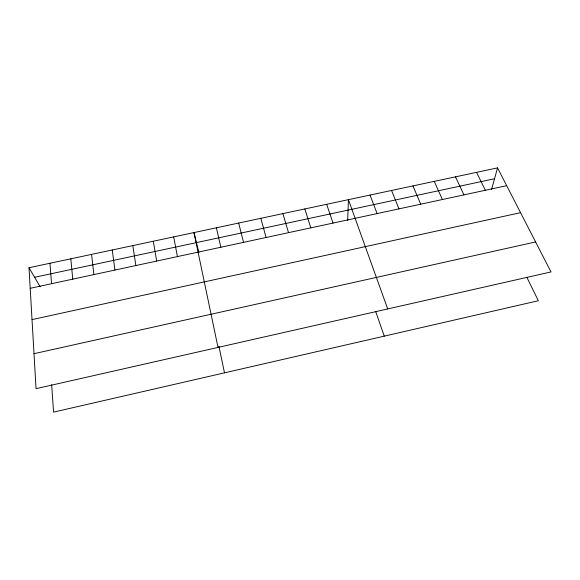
<?xml version="1.0" encoding="UTF-8"?>
<svg xmlns="http://www.w3.org/2000/svg" width="580" height="580" viewBox="0 0 580 580"><rect width="100%" height="100%" fill="white"/><g stroke="black" fill="none" stroke-linecap="round" stroke-linejoin="round"><path stroke-width="0.87" d="M347.688 220.516L348.413 199.665L387.708 308.944M491.55 189.515L497.546 167.881L29 267.728L36.047 388.673L551 271.926L497.546 167.881M34.01 353.691L535.601 241.947M32.023 319.616L520.55 212.664M34.597 277.291L494.537 178.734M30.196 288.311L506.688 185.673M29 267.728L40.151 286.781M476.557 172.354L485.358 190.269M526.836 277.284L538.341 300.737L53.585 412.119L51.642 384.671M455.459 176.849L463.927 194.887M434.268 181.366L442.388 199.527M412.96 185.905L420.732 204.189M391.551 190.472L398.975 208.873M370.04 195.054L377.109 213.585M375.695 311.547L384.264 336.139M326.685 204.29L333.029 223.082M304.841 208.945L310.822 227.86M282.895 213.621L288.507 232.674M260.833 218.326L266.075 237.503M238.663 223.054L243.52 242.36M198.889 252.575L193.974 232.573L218.007 347.413M216.376 227.802L220.857 247.247M218.892 346.18L224.496 372.846M173.688 236.894L177.429 256.599M153.301 241.237L156.694 261.065M132.82 245.601L135.858 265.553M112.252 249.987L114.927 270.062M91.582 254.388L93.895 274.594M70.818 258.818L72.761 279.147M49.96 263.262L51.533 283.714"/></g></svg>
